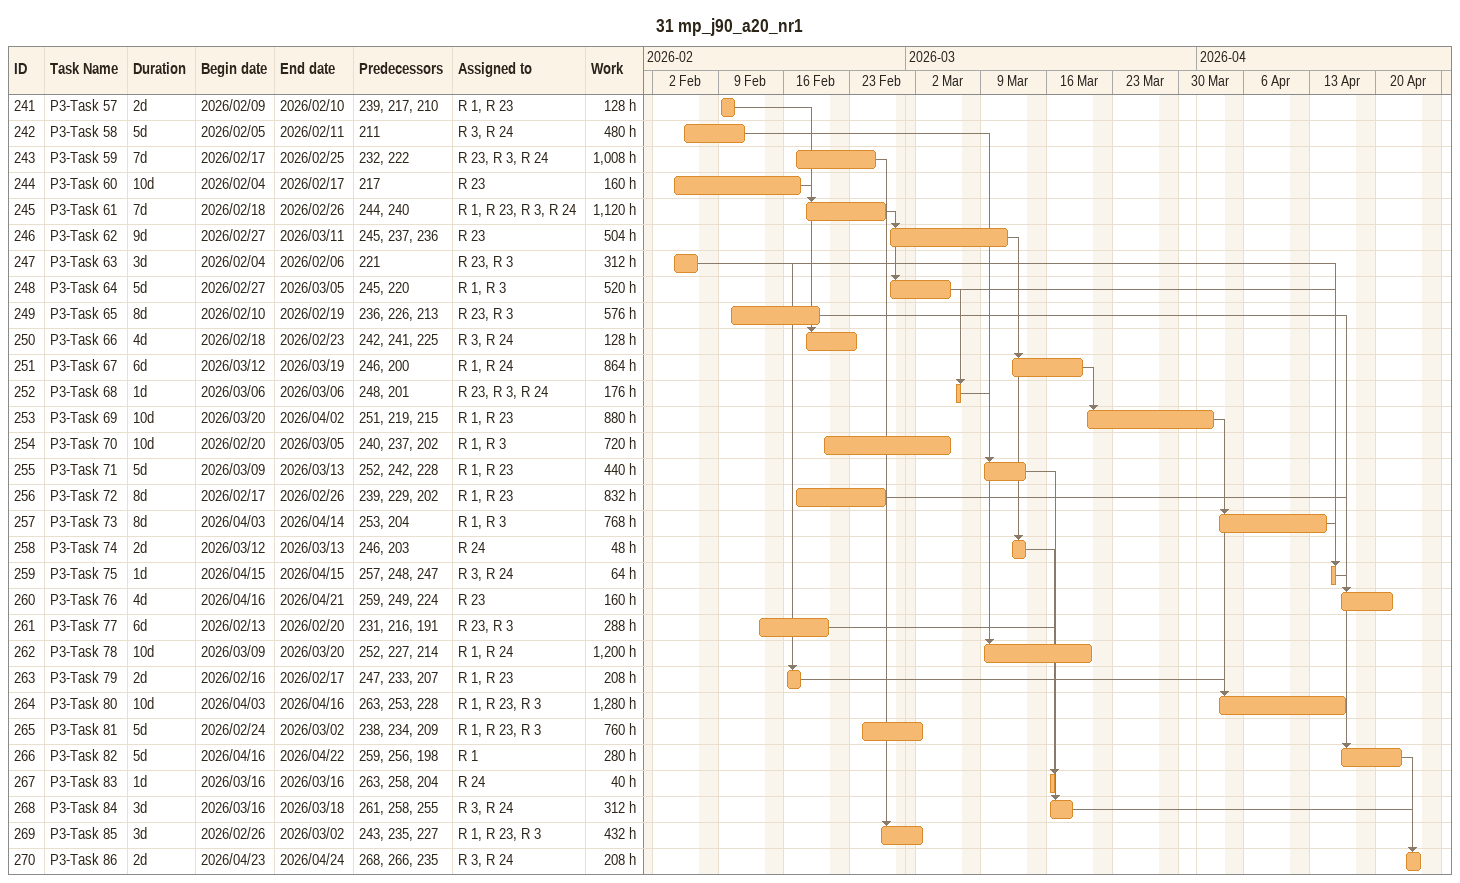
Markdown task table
31 mp_j90_a20_nr1

| ID | Task | Duration | Start | Finish | Predecessors | Resources | Work (h) |
|---|---|---|---|---|---|---|---|
| 241 | P3-Task 57 | 2d | 2026-02-09 | 2026-02-10 | 239, 217, 210 | R 1, R 23 | 128 |
| 242 | P3-Task 58 | 5d | 2026-02-05 | 2026-02-11 | 211 | R 3, R 24 | 480 |
| 243 | P3-Task 59 | 7d | 2026-02-17 | 2026-02-25 | 232, 222 | R 23, R 3, R 24 | 1008 |
| 244 | P3-Task 60 | 10d | 2026-02-04 | 2026-02-17 | 217 | R 23 | 160 |
| 245 | P3-Task 61 | 7d | 2026-02-18 | 2026-02-26 | 244, 240 | R 1, R 23, R 3, R 24 | 1120 |
| 246 | P3-Task 62 | 9d | 2026-02-27 | 2026-03-11 | 245, 237, 236 | R 23 | 504 |
| 247 | P3-Task 63 | 3d | 2026-02-04 | 2026-02-06 | 221 | R 23, R 3 | 312 |
| 248 | P3-Task 64 | 5d | 2026-02-27 | 2026-03-05 | 245, 220 | R 1, R 3 | 520 |
| 249 | P3-Task 65 | 8d | 2026-02-10 | 2026-02-19 | 236, 226, 213 | R 23, R 3 | 576 |
| 250 | P3-Task 66 | 4d | 2026-02-18 | 2026-02-23 | 242, 241, 225 | R 3, R 24 | 128 |
| 251 | P3-Task 67 | 6d | 2026-03-12 | 2026-03-19 | 246, 200 | R 1, R 24 | 864 |
| 252 | P3-Task 68 | 1d | 2026-03-06 | 2026-03-06 | 248, 201 | R 23, R 3, R 24 | 176 |
| 253 | P3-Task 69 | 10d | 2026-03-20 | 2026-04-02 | 251, 219, 215 | R 1, R 23 | 880 |
| 254 | P3-Task 70 | 10d | 2026-02-20 | 2026-03-05 | 240, 237, 202 | R 1, R 3 | 720 |
| 255 | P3-Task 71 | 5d | 2026-03-09 | 2026-03-13 | 252, 242, 228 | R 1, R 23 | 440 |
| 256 | P3-Task 72 | 8d | 2026-02-17 | 2026-02-26 | 239, 229, 202 | R 1, R 23 | 832 |
| 257 | P3-Task 73 | 8d | 2026-04-03 | 2026-04-14 | 253, 204 | R 1, R 3 | 768 |
| 258 | P3-Task 74 | 2d | 2026-03-12 | 2026-03-13 | 246, 203 | R 24 | 48 |
| 259 | P3-Task 75 | 1d | 2026-04-15 | 2026-04-15 | 257, 248, 247 | R 3, R 24 | 64 |
| 260 | P3-Task 76 | 4d | 2026-04-16 | 2026-04-21 | 259, 249, 224 | R 23 | 160 |
| 261 | P3-Task 77 | 6d | 2026-02-13 | 2026-02-20 | 231, 216, 191 | R 23, R 3 | 288 |
| 262 | P3-Task 78 | 10d | 2026-03-09 | 2026-03-20 | 252, 227, 214 | R 1, R 24 | 1200 |
| 263 | P3-Task 79 | 2d | 2026-02-16 | 2026-02-17 | 247, 233, 207 | R 1, R 23 | 208 |
| 264 | P3-Task 80 | 10d | 2026-04-03 | 2026-04-16 | 263, 253, 228 | R 1, R 23, R 3 | 1280 |
| 265 | P3-Task 81 | 5d | 2026-02-24 | 2026-03-02 | 238, 234, 209 | R 1, R 23, R 3 | 760 |
| 266 | P3-Task 82 | 5d | 2026-04-16 | 2026-04-22 | 259, 256, 198 | R 1 | 280 |
| 267 | P3-Task 83 | 1d | 2026-03-16 | 2026-03-16 | 263, 258, 204 | R 24 | 40 |
| 268 | P3-Task 84 | 3d | 2026-03-16 | 2026-03-18 | 261, 258, 255 | R 3, R 24 | 312 |
| 269 | P3-Task 85 | 3d | 2026-02-26 | 2026-03-02 | 243, 235, 227 | R 1, R 23, R 3 | 432 |
| 270 | P3-Task 86 | 2d | 2026-04-23 | 2026-04-24 | 268, 266, 235 | R 3, R 24 | 208 |
